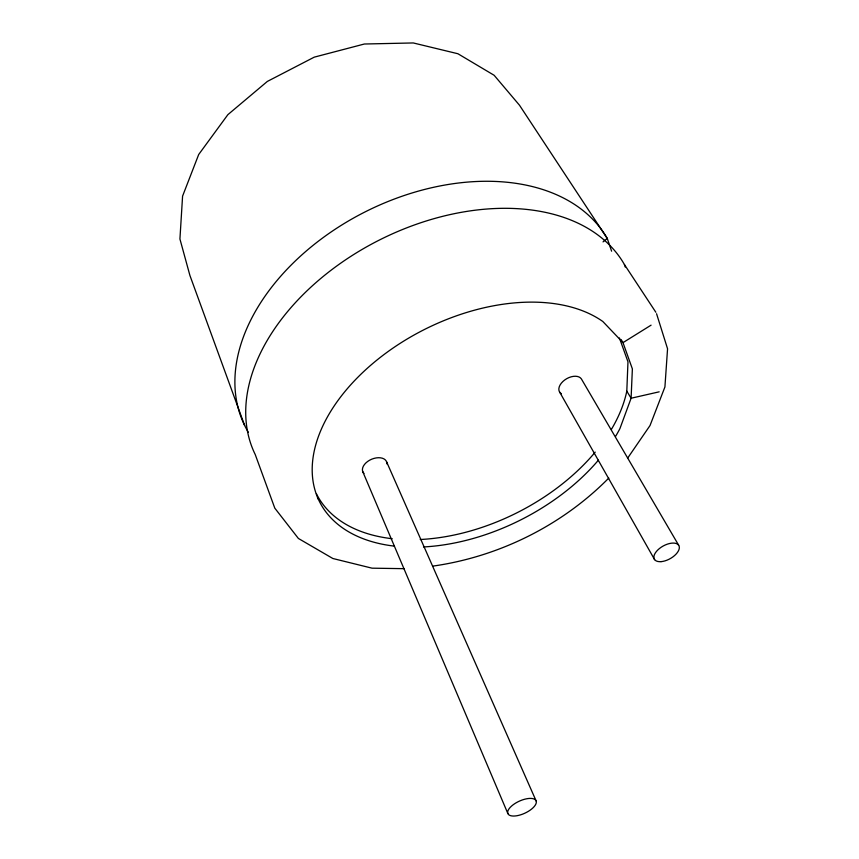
<?xml version="1.0" encoding="UTF-8"?>
<svg xmlns="http://www.w3.org/2000/svg" width="859" height="859" viewBox="0 0 859 859"><rect width="100%" height="100%" fill="white"/><g stroke="black" fill="none" stroke-linecap="round" stroke-linejoin="round"><path stroke-width="1.29" d="M611.425 429.339A170.64 106.967 -26.7 0 0 626.802 391.167L627.972 361.8L619.425 337.984M627.564 458.244L650.027 425.527L664.92 386.958L667.561 348.797L656.566 313.739M608.784 478.066C562.011 525.515 498.596 556.879 432.668 566.135M651.09 325.153L622.99 342.634L632.374 368.898L631.097 398.232L619.919 428.609A171.413 106.688 -26.7 0 1 615.559 436.404M659.175 391.833L631.097 398.232L626.802 391.167M404.052 568.669L372.044 568.175L332.873 558.511L298.384 538.453L274.794 508.141L255.23 454.529A207.653 136.721 -26.7 0 1 377.101 241.196A207.653 136.721 -26.7 0 1 624.418 264.54L655.836 312.247M621.078 339.563L622.99 342.634L602.825 321.491A171.413 106.688 -26.7 0 0 352.942 382.373A171.413 106.688 -26.7 0 0 394.163 546.099M678.653 545.207L581.36 378.883A12.724 7.849 -29.9 0 0 564.653 380.022A12.724 7.849 -29.9 0 0 561.314 393.712M559.767 392.295L654.612 559.639M386.593 461.82L536.166 801.018A15.483 6.625 -24.6 0 1 516.785 815.76A15.483 6.625 -24.6 0 1 513.016 804.872A15.483 6.625 -24.6 0 1 536.166 801.018M362.777 471.688L507.852 813.527M317.454 496.974L318.335 499.219M244.59 425.345L189.903 275.449L179.928 238.985L182.58 196.12L198.697 154.502L227.871 114.666L267.342 81.433L314.233 57.156L364.366 44.013L413.276 42.95L457.911 53.741L494.15 75.291L519.502 105.238L607.324 238.577L611.608 251.193M624.418 264.54L625.255 267.052M363.958 473.449A12.896 8.064 -23.3 0 1 371.754 459.178A12.896 8.064 -23.3 0 1 386.926 463.935M248.401 432.388A204.055 137.698 -26.7 0 1 357.731 215.749A204.055 137.698 -26.7 0 1 607.324 238.577A21.003 15.537 -30.8 0 0 603.05 241.894M598.401 460.177A171.413 106.688 -26.7 0 1 423.508 546.947M595.212 452.124A170.64 106.967 -26.7 0 1 420.223 539.506M392.23 538.711A170.64 106.967 -26.7 0 1 316.402 493.775M661.022 561.646A14.034 7.226 -29.2 0 0 679.319 546.99A14.034 7.226 -29.2 0 0 659.454 548.504A14.034 7.226 -29.2 0 0 661.022 561.646"/></g></svg>
